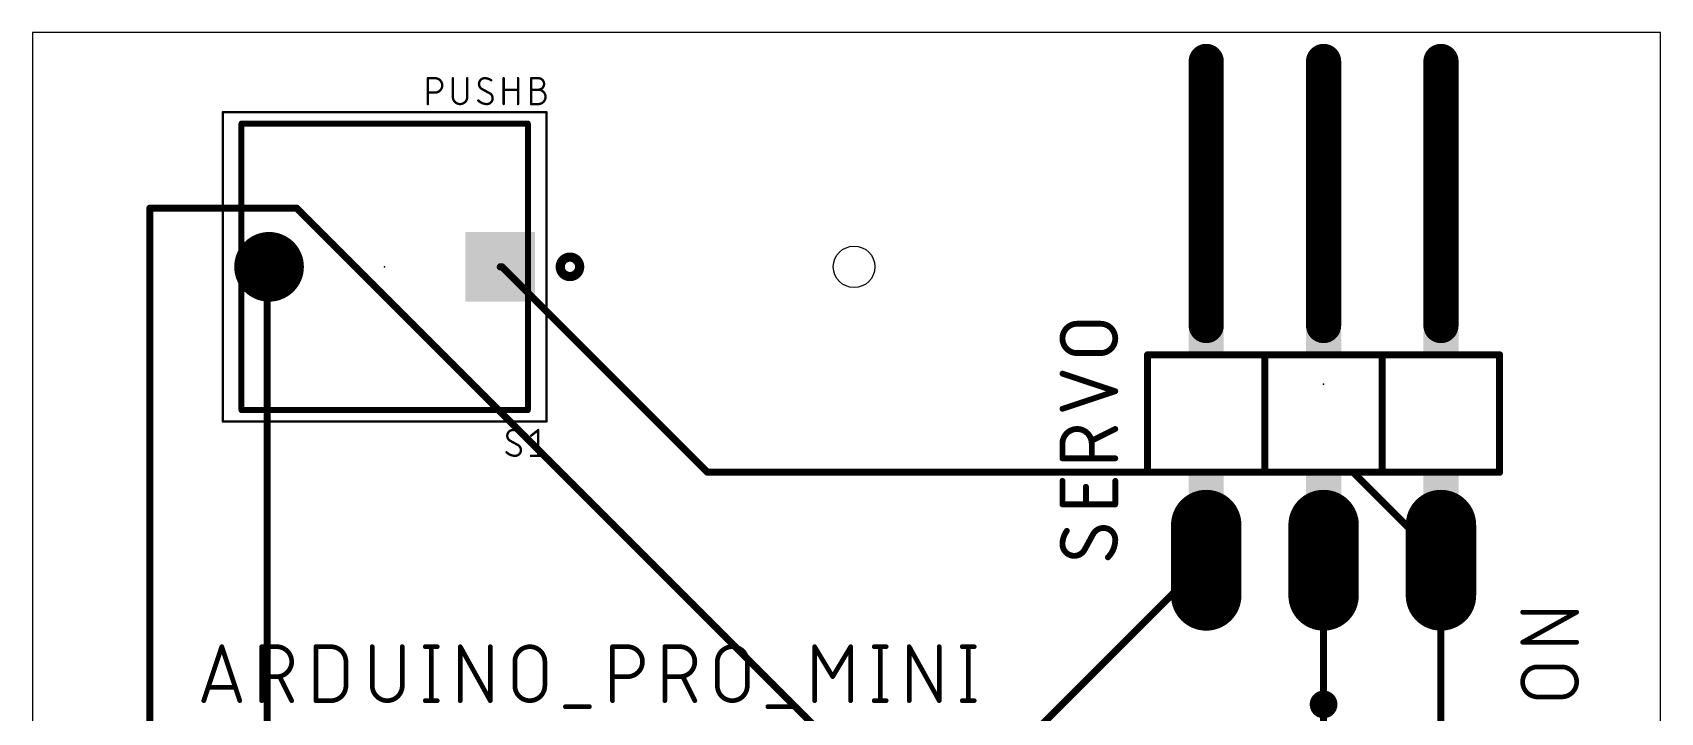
# Model space of a CAD drawing. Extents: x 2.5 to 37.8, y 12.7 to 76.2.
# Drawn here: x 2.54 to 37.77, y 61.48 to 76.19 of the extents above; entities that cross this region are included whole.
import ezdxf

# ---------------------------------------------------------------- set-up
doc = ezdxf.new("R2010")
doc.units = 0
for name, color, linetype in [('1', 12, 'CONTINUOUS'), ('17', 110, 'CONTINUOUS'), ('20', 31, 'CONTINUOUS'), ('21', 253, 'CONTINUOUS'), ('23', 53, 'CONTINUOUS'), ('25', 253, 'CONTINUOUS'), ('27', 253, 'CONTINUOUS'), ('39', 12, 'CONTINUOUS'), ('51', 253, 'CONTINUOUS')]:
    doc.layers.add(name, color=color, linetype=linetype)

# ---------------------------------------------------------------- blocks, each defined once
blk = doc.blocks.new('SQUAREP')
blk.add_solid([(-0.5, -0.5), (0.5, -0.5), (-0.5, 0.5), (0.5, 0.5)])
blk = doc.blocks.new('ROUNDP')
at = {"const_width": 0.5}
blk.add_lwpolyline([(0, -0.25, 1), (0, 0.25, 1), (0, -0.25)], format="xyb", dxfattribs=at)
blk = doc.blocks.new('RECT')
blk.add_solid([(-0.5, -0.5), (0.5, -0.5), (-0.5, 0.5), (0.5, 0.5)])
blk = doc.blocks.new('LONGP100')
at = {"const_width": 1}
blk.add_lwpolyline([(-0.5, 0), (0.5, 0)], dxfattribs=at)
at = {"const_width": 0.5}
for points in [[(-0.5, 0.25, 1), (-0.5, -0.25)], [(0.5, -0.25, 1), (0.5, 0.25)]]:
    blk.add_lwpolyline(points, format="xyb", dxfattribs=at)

msp = doc.modelspace()

# ---------------------------------------------------------------- linework, layer by layer
at = {"layer": '1', "const_width": 0.1524}
for points in [[(5.08, 72.39), (5.08, 33.02)], [(8.255, 72.39), (5.08, 72.39)], [(20.32, 60.325), (8.255, 72.39)], [(7.62, 49.53), (7.62, 71.12)], [(7.62, 71.12), (7.6581, 71.12)], [(12.7, 71.12), (12.6619, 71.12)], [(17.145, 66.675), (12.7, 71.12)], [(31.115, 66.675), (17.145, 66.675)], [(33.02, 64.77), (31.115, 66.675)], [(22.86, 59.69), (27.94, 64.77)], [(30.48, 59.055), (30.48, 64.77)], [(33.02, 64.77), (33.02, 57.785)]]:
    msp.add_lwpolyline(points, dxfattribs=at)
at = {"layer": '1', "const_width": 0.0762}
for points in [[(5.1181, 72.39, 1), (5.0419, 72.39)], [(5.08, 72.4281, 1), (5.08, 72.3519)], [(8.2819, 72.4169, 1), (8.2281, 72.3631)], [(8.255, 72.3519, 1), (8.255, 72.4281)], [(7.6581, 71.12, 1), (7.5819, 71.12)], [(7.62, 71.1581, 1), (7.62, 71.0819)], [(7.6581, 71.0819, 1), (7.6581, 71.1581)], [(12.6619, 71.1581, 1), (12.6619, 71.0819)], [(12.7269, 71.1469, 1), (12.6731, 71.0931)], [(12.7, 71.0819, 1), (12.7, 71.1581)], [(17.145, 66.7131, 1), (17.145, 66.6369)], [(17.1181, 66.6481, 1), (17.1719, 66.7019)], [(31.1419, 66.7019, 1), (31.0881, 66.6481)], [(31.115, 66.6369, 1), (31.115, 66.7131)], [(27.9669, 64.7431, 1), (27.9131, 64.7969)], [(30.5181, 64.77, 1), (30.4419, 64.77)], [(33.0581, 64.77, 1), (32.9819, 64.77)], [(32.9931, 64.7431, 1), (33.0469, 64.7969)]]:
    msp.add_lwpolyline(points, format="xyb", dxfattribs=at)
at = {"layer": '20'}
for p, q in [((37.77, 76.19), (2.54, 76.19)), ((2.54, 76.19), (2.54, 12.7)), ((37.77, 12.7), (37.77, 76.19))]:
    msp.add_line(p, q, dxfattribs=at)
msp.add_circle((20.32, 71.12), 0.45, dxfattribs=at)
at = {"layer": '21'}
for points, const_width in [([(27.94, 75.565), (27.94, 69.85)], 0.762), ([(30.48, 75.565), (30.48, 69.85)], 0.762), ([(33.02, 75.565), (33.02, 69.85)], 0.762), ([(7.06, 71.95), (7.06, 74.22)], 0.127), ([(7.06, 74.22), (13.26, 74.22)], 0.127), ([(13.26, 74.22), (13.26, 72.12)], 0.127), ([(7.06, 68.02), (7.06, 70.29)], 0.127), ([(13.26, 70.12), (13.26, 68.02)], 0.127), ([(29.21, 69.215), (26.67, 69.215)], 0.1524), ([(26.67, 69.215), (26.67, 66.675)], 0.1524), ([(29.21, 66.675), (29.21, 69.215)], 0.1524), ([(31.75, 69.215), (29.21, 69.215)], 0.1524), ([(31.75, 66.675), (31.75, 69.215)], 0.1524), ([(34.29, 69.215), (31.75, 69.215)], 0.1524), ([(34.29, 66.675), (34.29, 69.215)], 0.1524), ([(13.26, 68.02), (7.06, 68.02)], 0.127), ([(26.67, 66.675), (29.21, 66.675)], 0.1524), ([(29.21, 66.675), (31.75, 66.675)], 0.1524), ([(31.75, 66.675), (34.29, 66.675)], 0.1524)]:
    msp.add_lwpolyline(points, dxfattribs=dict(at, const_width=const_width))
for points, const_width in [([(28.1305, 75.565, 1), (27.7495, 75.565)], 0.381), ([(30.6705, 75.565, 1), (30.2895, 75.565)], 0.381), ([(33.2105, 75.565, 1), (32.8295, 75.565)], 0.381), ([(7.06, 74.2518, 1), (7.06, 74.1882)], 0.0635), ([(7.0918, 74.22, 1), (7.0283, 74.22)], 0.0635), ([(13.2918, 74.22, 1), (13.2282, 74.22)], 0.0635), ([(13.26, 74.1882, 1), (13.26, 74.2518)], 0.0635), ([(7.0283, 71.95, 1), (7.0918, 71.95)], 0.0635), ([(13.2282, 72.12, 1), (13.2918, 72.12)], 0.0635), ([(14.17, 70.91, 1), (14.17, 71.33, 1), (14.17, 70.91)], 0.2), ([(7.0918, 70.29, 1), (7.0283, 70.29)], 0.0635), ([(13.2918, 70.12, 1), (13.2282, 70.12)], 0.0635), ([(27.7495, 69.85, 1), (28.1305, 69.85)], 0.381), ([(30.2895, 69.85, 1), (30.6705, 69.85)], 0.381), ([(32.8295, 69.85, 1), (33.2105, 69.85)], 0.381), ([(26.67, 69.2531, 1), (26.67, 69.1769)], 0.0762), ([(26.7081, 69.215, 1), (26.6319, 69.215)], 0.0762), ([(29.2481, 69.215, 1), (29.1719, 69.215)], 0.0762), ([(29.21, 69.2531, 1), (29.21, 69.1769)], 0.0762), ([(29.21, 69.1769, 1), (29.21, 69.2531)], 0.0762), ([(31.7881, 69.215, 1), (31.7119, 69.215)], 0.0762), ([(31.75, 69.2531, 1), (31.75, 69.1769)], 0.0762), ([(31.75, 69.1769, 1), (31.75, 69.2531)], 0.0762), ([(34.3281, 69.215, 1), (34.2519, 69.215)], 0.0762), ([(34.29, 69.1769, 1), (34.29, 69.2531)], 0.0762), ([(7.06, 68.0518, 1), (7.06, 67.9883)], 0.0635), ([(7.0283, 68.02, 1), (7.0918, 68.02)], 0.0635), ([(13.2282, 68.02, 1), (13.2918, 68.02)], 0.0635), ([(13.26, 67.9883, 1), (13.26, 68.0518)], 0.0635), ([(26.67, 66.7131, 1), (26.67, 66.6369)], 0.0762), ([(26.6319, 66.675, 1), (26.7081, 66.675)], 0.0762), ([(29.21, 66.7131, 1), (29.21, 66.6369)], 0.0762), ([(29.1719, 66.675, 1), (29.2481, 66.675)], 0.0762), ([(29.21, 66.6369, 1), (29.21, 66.7131)], 0.0762), ([(31.75, 66.7131, 1), (31.75, 66.6369)], 0.0762), ([(31.7119, 66.675, 1), (31.7881, 66.675)], 0.0762), ([(31.75, 66.6369, 1), (31.75, 66.7131)], 0.0762), ([(34.2519, 66.675, 1), (34.3281, 66.675)], 0.0762), ([(34.29, 66.6369, 1), (34.29, 66.7131)], 0.0762), ([(30.48, 61.5, 1), (30.48, 61.8, 1), (30.48, 61.5)], 0.3)]:
    msp.add_lwpolyline(points, format="xyb", dxfattribs=dict(at, const_width=const_width))
at = {"layer": '23'}
for p in [(10.16, 71.12), (30.48, 68.58)]:
    msp.add_point(p, dxfattribs=at)
at = {"layer": '25'}
for points, const_width in [([(25.146, 69.8881, 1), (25.146, 69.2531)], 0.127), ([(25.146, 69.9198, 1), (25.146, 69.8563)], 0.0635), ([(25.146, 69.8563, 1), (25.146, 69.9198)], 0.0635), ([(25.654, 69.2531, 1), (25.654, 69.8881)], 0.127), ([(25.654, 69.9198, 1), (25.654, 69.8563)], 0.0635), ([(25.654, 69.8563, 1), (25.654, 69.9198)], 0.0635), ([(25.146, 69.2848, 1), (25.146, 69.2213)], 0.0635), ([(25.146, 69.2213, 1), (25.146, 69.2848)], 0.0635), ([(25.654, 69.2848, 1), (25.654, 69.2213)], 0.0635), ([(25.654, 69.2213, 1), (25.654, 69.2848)], 0.0635), ([(24.8385, 68.8387, 1), (24.8185, 68.7785)], 0.0635), ([(25.9815, 68.3975, 1), (25.9615, 68.4577)], 0.0635), ([(25.9615, 68.3975, 1), (25.9815, 68.4577)], 0.0635), ([(24.8185, 68.0767, 1), (24.8385, 68.0165)], 0.0635), ([(25.4635, 67.2929, 1), (24.8285, 67.2929)], 0.127), ([(25.9857, 67.582, 1), (25.9573, 67.6388)], 0.0635), ([(12.9378, 67.5891, 0.4142), (12.8135, 67.4648)], 0.0508), ([(12.8135, 67.4648, 0.2656), (12.8757, 67.3559)], 0.0508), ([(12.8262, 67.4648, 1), (12.8008, 67.4647)], 0.0254), ([(12.8008, 67.4648, 1), (12.8262, 67.4647)], 0.0254), ([(12.8817, 67.3671, 1), (12.8696, 67.3448)], 0.0254), ([(12.8692, 67.345, 1), (12.8821, 67.3668)], 0.0254), ([(13.0778, 67.5425, 0.1623), (12.9378, 67.5891)], 0.0508), ([(12.9378, 67.6018, 1), (12.9378, 67.5764)], 0.0254), ([(12.9378, 67.5764, 1), (12.9378, 67.6018)], 0.0254), ([(13.0702, 67.5323, 1), (13.0854, 67.5527)], 0.0254), ([(13.3212, 67.4747, 1), (13.337, 67.4548)], 0.0254), ([(13.4973, 67.5891, 1), (13.4719, 67.5891)], 0.0254), ([(13.4925, 67.5792, 1), (13.4766, 67.5991)], 0.0254), ([(24.8603, 67.2929, 1), (24.7968, 67.2929)], 0.0635), ([(24.7968, 67.2929, 1), (24.8603, 67.2929)], 0.0635), ([(25.4493, 67.3848, 1), (25.4777, 67.328)], 0.0635), ([(25.4952, 67.2929, 1), (25.4318, 67.2929)], 0.0635), ([(25.4318, 67.2929, 1), (25.4952, 67.2929)], 0.0635), ([(12.7979, 67.1071, 0.2), (12.9845, 67.0294)], 0.0508), ([(12.8069, 67.1161, 1), (12.7889, 67.0982)], 0.0254), ([(12.9845, 67.0294, 0.4142), (13.1089, 67.1538)], 0.0508), ([(12.9845, 67.0421, 1), (12.9845, 67.0167)], 0.0254), ([(12.9845, 67.0167, 1), (12.9845, 67.0421)], 0.0254), ([(13.0531, 67.2736, 1), (13.0402, 67.2517)], 0.0254), ([(13.1089, 67.1538, 0.2656), (13.0467, 67.2626)], 0.0508), ([(13.0406, 67.2515, 1), (13.0528, 67.2738)], 0.0254), ([(13.1216, 67.1538, 1), (13.0962, 67.1538)], 0.0254), ([(13.0962, 67.1538, 1), (13.1216, 67.1538)], 0.0254), ([(13.3291, 67.0421, 1), (13.3291, 67.0167)], 0.0254), ([(13.4719, 67.0294, 1), (13.4973, 67.0294)], 0.0254), ([(13.6401, 67.0167, 1), (13.6401, 67.0421)], 0.0254), ([(24.8285, 67.0071, 1), (24.8285, 66.9436)], 0.0635), ([(24.7968, 66.9754, 1), (24.8603, 66.9754)], 0.0635), ([(25.4318, 66.9754, 1), (25.4952, 66.9754)], 0.0635), ([(25.9715, 66.9436, 1), (25.9715, 67.0071)], 0.0635), ([(24.8603, 66.487, 1), (24.7968, 66.487)], 0.0635), ([(25.3682, 66.36, 1), (25.3048, 66.36)], 0.0635), ([(26.0033, 66.487, 1), (25.9398, 66.487)], 0.0635), ([(24.8285, 66.0108, 1), (24.8285, 65.9473)], 0.0635), ([(24.7968, 65.979, 1), (24.8603, 65.979)], 0.0635), ([(25.3048, 65.979, 1), (25.3682, 65.979)], 0.0635), ([(25.9398, 65.979, 1), (26.0033, 65.979)], 0.0635), ([(25.9715, 65.9473, 1), (25.9715, 66.0108)], 0.0635), ([(25.7175, 65.4685, 0.2656), (25.4953, 65.3415)], 0.127), ([(25.9715, 65.2145, 0.4142), (25.7175, 65.4685)], 0.127), ([(25.7175, 65.5003, 1), (25.7175, 65.4368)], 0.0635), ([(25.7175, 65.4368, 1), (25.7175, 65.5003)], 0.0635), ([(24.9238, 65.405, 0.1623), (24.8285, 65.1193)], 0.127), ([(24.8285, 65.1193, 0.4142), (25.0825, 64.8653)], 0.127), ([(24.8603, 65.1193, 1), (24.7968, 65.1193)], 0.0635), ([(24.9491, 65.3859, 1), (24.8984, 65.4241)], 0.0635), ([(25.4679, 65.3576, 1), (25.5226, 65.3254)], 0.0635), ([(25.5231, 65.3263, 1), (25.4674, 65.3567)], 0.0635), ([(25.8128, 64.8335, 0.2), (25.9715, 65.2145)], 0.127), ([(26.0033, 65.2145, 1), (25.9398, 65.2145)], 0.0635), ([(25.9398, 65.2145, 1), (26.0033, 65.2145)], 0.0635), ([(24.7968, 65.1192, 1), (24.8603, 65.1193)], 0.0635), ([(25.0825, 64.8653, 0.2656), (25.3048, 64.9922)], 0.127), ([(25.0825, 64.897, 1), (25.0825, 64.8335)], 0.0635), ([(25.0825, 64.8335, 1), (25.0825, 64.897)], 0.0635), ([(25.2769, 65.0075, 1), (25.3326, 64.977)], 0.0635), ([(25.3321, 64.9761, 1), (25.2774, 65.0084)], 0.0635), ([(25.7904, 64.856, 1), (25.8351, 64.811)], 0.0635), ([(34.787, 63.6704, 1), (34.787, 63.6196)], 0.0508), ([(35.9696, 63.6228, 1), (35.9449, 63.6672)], 0.0508), ([(35.9572, 63.6196, 1), (35.9572, 63.6704)], 0.0508), ([(34.787, 63.0203, 1), (34.787, 62.9695)], 0.0508), ([(34.7747, 63.0171, 1), (34.7993, 62.9727)], 0.0508), ([(35.9572, 62.9695, 1), (35.9572, 63.0203)], 0.0508), ([(35.1121, 62.4622, 1), (35.1121, 61.8121)], 0.1016), ([(35.1121, 62.4876, 1), (35.1121, 62.4368)], 0.0508), ([(35.1121, 62.4368, 1), (35.1121, 62.4876)], 0.0508), ([(35.6322, 61.8121, 1), (35.6322, 62.4622)], 0.1016), ([(35.6322, 62.4876, 1), (35.6322, 62.4368)], 0.0508), ([(35.6322, 62.4368, 1), (35.6322, 62.4876)], 0.0508), ([(35.1121, 61.8375, 1), (35.1121, 61.7867)], 0.0508), ([(35.1121, 61.7867, 1), (35.1121, 61.8375)], 0.0508), ([(35.6322, 61.8375, 1), (35.6322, 61.7867)], 0.0508), ([(35.6322, 61.7867, 1), (35.6322, 61.8375)], 0.0508)]:
    msp.add_lwpolyline(points, format="xyb", dxfattribs=dict(at, const_width=const_width))
for points, const_width in [([(25.146, 69.8881), (25.654, 69.8881)], 0.127), ([(25.654, 69.2531), (25.146, 69.2531)], 0.127), ([(25.9715, 68.4276), (24.8285, 68.8086)], 0.127), ([(24.8285, 68.0466), (25.9715, 68.4276)], 0.127), ([(25.9715, 67.6104), (25.4635, 67.3564)], 0.127), ([(13.0467, 67.2626), (12.8757, 67.3559)], 0.0508), ([(13.3291, 67.4648), (13.4846, 67.5891)], 0.0508), ([(13.4846, 67.5891), (13.4846, 67.0294)], 0.0508), ([(24.8285, 66.9754), (24.8285, 67.2929)], 0.127), ([(25.4635, 67.2929), (25.4635, 66.9754)], 0.127), ([(13.3291, 67.0294), (13.6401, 67.0294)], 0.0508), ([(25.9715, 66.9754), (24.8285, 66.9754)], 0.127), ([(24.8285, 65.979), (24.8285, 66.487)], 0.127), ([(25.3365, 65.979), (25.3365, 66.36)], 0.127), ([(25.9715, 66.487), (25.9715, 65.979)], 0.127), ([(25.9715, 65.979), (24.8285, 65.979)], 0.127), ([(25.4953, 65.3415), (25.3048, 64.9922)], 0.127), ([(34.787, 62.9949), (35.9572, 63.645)], 0.1016), ([(35.9572, 63.645), (34.787, 63.645)], 0.1016), ([(35.9572, 62.9949), (34.787, 62.9949)], 0.1016), ([(35.1121, 62.4622), (35.6322, 62.4622)], 0.1016), ([(35.6322, 61.8121), (35.1121, 61.8121)], 0.1016)]:
    msp.add_lwpolyline(points, dxfattribs=dict(at, const_width=const_width))
at = {"layer": '27'}
for points, const_width in [([(11.0948, 74.6425), (11.0948, 75.2025)], 0.0508), ([(11.0948, 75.2025), (11.2504, 75.2025)], 0.0508), ([(11.6362, 75.2025), (11.6362, 74.798)], 0.0508), ([(11.9473, 74.798), (11.9473, 75.2025)], 0.0508), ([(12.7356, 74.6425), (12.7356, 75.2025)], 0.0508), ([(13.0467, 75.2025), (13.0467, 74.6425)], 0.0508), ([(13.3302, 74.6425), (13.3302, 75.2025)], 0.0508), ([(13.3302, 75.2025), (13.4858, 75.2025)], 0.0508), ([(11.2504, 74.8914), (11.0948, 74.8914)], 0.0508), ([(12.4348, 74.8758), (12.2637, 74.9691)], 0.0508), ([(12.7356, 74.9536), (13.0467, 74.9536)], 0.0508), ([(13.3302, 74.9536), (13.4858, 74.9536)], 0.0508), ([(13.4858, 74.6425), (13.3302, 74.6425)], 0.0508), ([(6.2455, 61.7308), (6.635, 62.8992)], 0.1016), ([(6.635, 62.8992), (7.0245, 61.7308)], 0.1016), ([(7.4989, 61.7308), (7.4989, 62.8992)], 0.1016), ([(7.4989, 62.8992), (7.8235, 62.8992)], 0.1016), ([(8.6726, 61.7308), (8.6726, 62.8992)], 0.1016), ([(8.6726, 62.8992), (8.9972, 62.8992)], 0.1016), ([(9.8918, 62.8992), (9.8918, 62.0554)], 0.1016), ([(10.541, 62.0554), (10.541, 62.8992)], 0.1016), ([(11.0391, 62.8992), (11.2987, 62.8992)], 0.1016), ([(11.1689, 62.8992), (11.1689, 61.7308)], 0.1016), ([(11.7968, 61.7308), (11.7968, 62.8992)], 0.1016), ([(11.7968, 62.8992), (12.4459, 61.7308)], 0.1016), ([(12.4459, 61.7308), (12.4459, 62.8992)], 0.1016), ([(15.0904, 61.7308), (15.0904, 62.8992)], 0.1016), ([(15.0904, 62.8992), (15.4149, 62.8992)], 0.1016), ([(16.2238, 61.7308), (16.2238, 62.8992)], 0.1016), ([(16.2238, 62.8992), (16.5483, 62.8992)], 0.1016), ([(19.4662, 61.7308), (19.4662, 62.8992)], 0.1016), ([(19.4662, 62.8992), (19.8557, 62.2501)], 0.1016), ([(19.8557, 62.2501), (20.2451, 62.8992)], 0.1016), ([(20.2451, 62.8992), (20.2451, 61.7308)], 0.1016), ([(20.7546, 62.8992), (21.0142, 62.8992)], 0.1016), ([(20.8844, 62.8992), (20.8844, 61.7308)], 0.1016), ([(21.5123, 61.7308), (21.5123, 62.8992)], 0.1016), ([(21.5123, 62.8992), (22.1614, 61.7308)], 0.1016), ([(22.1614, 61.7308), (22.1614, 62.8992)], 0.1016), ([(22.6596, 62.8992), (22.9192, 62.8992)], 0.1016), ([(22.7894, 62.8992), (22.7894, 61.7308)], 0.1016), ([(9.3218, 62.5746), (9.3218, 62.0554)], 0.1016), ([(12.9779, 62.0554), (12.9779, 62.5746)], 0.1016), ([(13.627, 62.5746), (13.627, 62.0554)], 0.1016), ([(17.3594, 62.0554), (17.3594, 62.5746)], 0.1016), ([(18.0085, 62.5746), (18.0085, 62.0554)], 0.1016), ([(6.9271, 62.0229), (6.3429, 62.0229)], 0.1016), ([(7.8235, 62.2501), (7.4989, 62.2501)], 0.1016), ([(8.148, 61.7308), (7.8884, 62.2501)], 0.1016), ([(15.4149, 62.2501), (15.0904, 62.2501)], 0.1016), ([(16.5483, 62.2501), (16.2238, 62.2501)], 0.1016), ([(16.8729, 61.7308), (16.6133, 62.2501)], 0.1016), ([(8.9972, 61.7308), (8.6726, 61.7308)], 0.1016), ([(11.0391, 61.7308), (11.2987, 61.7308)], 0.1016), ([(20.7546, 61.7308), (21.0142, 61.7308)], 0.1016), ([(22.6596, 61.7308), (22.9192, 61.7308)], 0.1016), ([(14.0715, 61.601), (14.5908, 61.601)], 0.1016), ([(18.453, 61.601), (18.9723, 61.601)], 0.1016)]:
    msp.add_lwpolyline(points, dxfattribs=dict(at, const_width=const_width))
for points, const_width in [([(11.1075, 75.2025, 1), (11.0821, 75.2025)], 0.0254), ([(11.0948, 75.2152, 1), (11.0948, 75.1898)], 0.0254), ([(11.2504, 74.8914, 1), (11.2504, 75.2025)], 0.0508), ([(11.2504, 75.2152, 1), (11.2504, 75.1898)], 0.0254), ([(11.2504, 75.1898, 1), (11.2504, 75.2152)], 0.0254), ([(11.6489, 75.2025, 1), (11.6235, 75.2025)], 0.0254), ([(11.96, 75.2025, 1), (11.9346, 75.2025)], 0.0254), ([(12.3259, 75.2025, 0.4142), (12.2014, 75.078)], 0.0508), ([(12.2014, 75.078, 0.2656), (12.2637, 74.9691)], 0.0508), ([(12.2141, 75.078, 1), (12.1887, 75.078)], 0.0254), ([(12.1887, 75.078, 1), (12.2141, 75.078)], 0.0254), ([(12.4659, 75.1558, 0.1623), (12.3259, 75.2025)], 0.0508), ([(12.3259, 75.2152, 1), (12.3259, 75.1898)], 0.0254), ([(12.3259, 75.1898, 1), (12.3259, 75.2152)], 0.0254), ([(12.4582, 75.1456, 1), (12.4735, 75.166)], 0.0254), ([(12.7483, 75.2025, 1), (12.7229, 75.2025)], 0.0254), ([(13.0594, 75.2025, 1), (13.034, 75.2025)], 0.0254), ([(13.3429, 75.2025, 1), (13.3175, 75.2025)], 0.0254), ([(13.3302, 75.2152, 1), (13.3302, 75.1898)], 0.0254), ([(13.4858, 74.9536, 1), (13.4858, 75.2025)], 0.0508), ([(13.4858, 75.2152, 1), (13.4858, 75.1898)], 0.0254), ([(13.4858, 75.1898, 1), (13.4858, 75.2152)], 0.0254), ([(11.0948, 74.9041, 1), (11.0948, 74.8787)], 0.0254), ([(11.2504, 74.9041, 1), (11.2504, 74.8787)], 0.0254), ([(11.2504, 74.8787, 1), (11.2504, 74.9041)], 0.0254), ([(11.6362, 74.798, 1), (11.9473, 74.798)], 0.0508), ([(11.6489, 74.798, 1), (11.6235, 74.798)], 0.0254), ([(11.6235, 74.798, 1), (11.6489, 74.798)], 0.0254), ([(11.96, 74.798, 1), (11.9346, 74.798)], 0.0254), ([(11.9346, 74.798, 1), (11.96, 74.798)], 0.0254), ([(12.1859, 74.7203, 0.2), (12.3725, 74.6425)], 0.0508), ([(12.1949, 74.7292, 1), (12.1769, 74.7113)], 0.0254), ([(12.2697, 74.9803, 1), (12.2576, 74.958)], 0.0254), ([(12.2572, 74.9582, 1), (12.2701, 74.9801)], 0.0254), ([(12.3725, 74.6425, 0.4142), (12.497, 74.7669)], 0.0508), ([(12.4412, 74.8868, 1), (12.4283, 74.8649)], 0.0254), ([(12.497, 74.7669, 0.2656), (12.4348, 74.8758)], 0.0508), ([(12.4287, 74.8647, 1), (12.4408, 74.887)], 0.0254), ([(12.5097, 74.7669, 1), (12.4843, 74.7669)], 0.0254), ([(12.4843, 74.7669, 1), (12.5097, 74.7669)], 0.0254), ([(12.7356, 74.9663, 1), (12.7356, 74.9409)], 0.0254), ([(13.0467, 74.9409, 1), (13.0467, 74.9663)], 0.0254), ([(13.3302, 74.9663, 1), (13.3302, 74.9409)], 0.0254), ([(13.4858, 74.6425, 1), (13.4858, 74.9536)], 0.0508), ([(13.4858, 74.9663, 1), (13.4858, 74.9409)], 0.0254), ([(13.4858, 74.9663, 1), (13.4858, 74.9409)], 0.0254), ([(13.4858, 74.9409, 1), (13.4858, 74.9663)], 0.0254), ([(11.0821, 74.6425, 1), (11.1075, 74.6425)], 0.0254), ([(12.3725, 74.6552, 1), (12.3725, 74.6298)], 0.0254), ([(12.3725, 74.6298, 1), (12.3725, 74.6552)], 0.0254), ([(12.7229, 74.6425, 1), (12.7483, 74.6425)], 0.0254), ([(13.034, 74.6425, 1), (13.0594, 74.6425)], 0.0254), ([(13.3302, 74.6552, 1), (13.3302, 74.6298)], 0.0254), ([(13.3175, 74.6425, 1), (13.3429, 74.6425)], 0.0254), ([(13.4858, 74.6552, 1), (13.4858, 74.6298)], 0.0254), ([(13.4858, 74.6298, 1), (13.4858, 74.6552)], 0.0254), ([(6.6591, 62.9072, 1), (6.6109, 62.8912)], 0.0508), ([(6.6591, 62.8912, 1), (6.6109, 62.9072)], 0.0508), ([(7.5243, 62.8992, 1), (7.4735, 62.8992)], 0.0508), ([(7.4989, 62.9246, 1), (7.4989, 62.8738)], 0.0508), ([(7.8235, 62.2501, 1), (7.8235, 62.8992)], 0.1016), ([(7.8235, 62.9246, 1), (7.8235, 62.8738)], 0.0508), ([(7.8235, 62.8738, 1), (7.8235, 62.9246)], 0.0508), ([(8.698, 62.8992, 1), (8.6472, 62.8992)], 0.0508), ([(8.6726, 62.9246, 1), (8.6726, 62.8738)], 0.0508), ([(9.3218, 62.5746, 0.4142), (8.9972, 62.8992)], 0.1016), ([(8.9972, 62.9246, 1), (8.9972, 62.8738)], 0.0508), ([(8.9972, 62.8738, 1), (8.9972, 62.9246)], 0.0508), ([(9.9172, 62.8992, 1), (9.8664, 62.8992)], 0.0508), ([(10.5664, 62.8992, 1), (10.5156, 62.8992)], 0.0508), ([(11.0391, 62.9246, 1), (11.0391, 62.8738)], 0.0508), ([(11.1943, 62.8992, 1), (11.1435, 62.8992)], 0.0508), ([(11.2987, 62.8738, 1), (11.2987, 62.9246)], 0.0508), ([(11.8222, 62.8992, 1), (11.7714, 62.8992)], 0.0508), ([(11.819, 62.9115, 1), (11.7746, 62.8869)], 0.0508), ([(12.4713, 62.8992, 1), (12.4206, 62.8992)], 0.0508), ([(13.627, 62.5746, 1), (12.9779, 62.5746)], 0.1016), ([(15.1158, 62.8992, 1), (15.065, 62.8992)], 0.0508), ([(15.0904, 62.9246, 1), (15.0904, 62.8738)], 0.0508), ([(15.4149, 62.2501, 1), (15.4149, 62.8992)], 0.1016), ([(15.4149, 62.9246, 1), (15.4149, 62.8738)], 0.0508), ([(15.4149, 62.8738, 1), (15.4149, 62.9246)], 0.0508), ([(16.2492, 62.8992, 1), (16.1984, 62.8992)], 0.0508), ([(16.2238, 62.9246, 1), (16.2238, 62.8738)], 0.0508), ([(16.5483, 62.2501, 1), (16.5483, 62.8992)], 0.1016), ([(16.5483, 62.9246, 1), (16.5483, 62.8738)], 0.0508), ([(16.5483, 62.8738, 1), (16.5483, 62.9246)], 0.0508), ([(18.0085, 62.5746, 1), (17.3594, 62.5746)], 0.1016), ([(19.4916, 62.8992, 1), (19.4408, 62.8992)], 0.0508), ([(19.488, 62.9123, 1), (19.4444, 62.8861)], 0.0508), ([(20.2705, 62.8992, 1), (20.2197, 62.8992)], 0.0508), ([(20.2669, 62.8861, 1), (20.2234, 62.9123)], 0.0508), ([(20.7546, 62.9246, 1), (20.7546, 62.8738)], 0.0508), ([(20.9098, 62.8992, 1), (20.859, 62.8992)], 0.0508), ([(21.0142, 62.8738, 1), (21.0142, 62.9246)], 0.0508), ([(21.5377, 62.8992, 1), (21.4869, 62.8992)], 0.0508), ([(21.5345, 62.9115, 1), (21.4901, 62.8869)], 0.0508), ([(22.1868, 62.8992, 1), (22.136, 62.8992)], 0.0508), ([(22.6596, 62.9246, 1), (22.6596, 62.8738)], 0.0508), ([(22.8148, 62.8992, 1), (22.764, 62.8992)], 0.0508), ([(22.9192, 62.8738, 1), (22.9192, 62.9246)], 0.0508), ([(9.3472, 62.5746, 1), (9.2964, 62.5746)], 0.0508), ([(9.2964, 62.5746, 1), (9.3472, 62.5746)], 0.0508), ([(13.0033, 62.5746, 1), (12.9525, 62.5746)], 0.0508), ([(12.9525, 62.5746, 1), (13.0033, 62.5746)], 0.0508), ([(13.6524, 62.5746, 1), (13.6016, 62.5746)], 0.0508), ([(13.6016, 62.5746, 1), (13.6524, 62.5746)], 0.0508), ([(17.3848, 62.5746, 1), (17.334, 62.5746)], 0.0508), ([(17.334, 62.5746, 1), (17.3848, 62.5746)], 0.0508), ([(18.0339, 62.5746, 1), (17.9831, 62.5746)], 0.0508), ([(17.9831, 62.5746, 1), (18.0339, 62.5746)], 0.0508), ([(6.3429, 62.0483, 1), (6.3429, 61.9975)], 0.0508), ([(6.9271, 61.9975, 1), (6.9271, 62.0483)], 0.0508), ([(7.4989, 62.2755, 1), (7.4989, 62.2247)], 0.0508), ([(7.8235, 62.2755, 1), (7.8235, 62.2247)], 0.0508), ([(7.8235, 62.2247, 1), (7.8235, 62.2755)], 0.0508), ([(7.9111, 62.2614, 1), (7.8657, 62.2387)], 0.0508), ([(8.9972, 61.7308, 0.4142), (9.3218, 62.0554)], 0.1016), ([(9.3472, 62.0554, 1), (9.2964, 62.0554)], 0.0508), ([(9.2964, 62.0554, 1), (9.3472, 62.0554)], 0.0508), ([(9.8918, 62.0554, 1), (10.541, 62.0554)], 0.1016), ([(9.9172, 62.0554, 1), (9.8664, 62.0554)], 0.0508), ([(9.8664, 62.0554, 1), (9.9172, 62.0554)], 0.0508), ([(10.5663, 62.0554, 1), (10.5156, 62.0554)], 0.0508), ([(10.5156, 62.0554, 1), (10.5664, 62.0554)], 0.0508), ([(12.9779, 62.0554, 1), (13.627, 62.0554)], 0.1016), ([(13.0033, 62.0554, 1), (12.9525, 62.0554)], 0.0508), ([(12.9525, 62.0554, 1), (13.0033, 62.0554)], 0.0508), ([(13.6524, 62.0554, 1), (13.6016, 62.0554)], 0.0508), ([(13.6016, 62.0554, 1), (13.6524, 62.0554)], 0.0508), ([(15.0904, 62.2755, 1), (15.0904, 62.2247)], 0.0508), ([(15.4149, 62.2755, 1), (15.4149, 62.2247)], 0.0508), ([(15.4149, 62.2247, 1), (15.4149, 62.2755)], 0.0508), ([(16.2238, 62.2755, 1), (16.2238, 62.2247)], 0.0508), ([(16.5483, 62.2755, 1), (16.5483, 62.2247)], 0.0508), ([(16.5483, 62.2247, 1), (16.5483, 62.2755)], 0.0508), ([(16.636, 62.2614, 1), (16.5905, 62.2387)], 0.0508), ([(17.3594, 62.0554, 1), (18.0085, 62.0554)], 0.1016), ([(17.3848, 62.0554, 1), (17.334, 62.0554)], 0.0508), ([(17.334, 62.0554, 1), (17.3848, 62.0554)], 0.0508), ([(18.0339, 62.0554, 1), (17.9831, 62.0554)], 0.0508), ([(17.9831, 62.0554, 1), (18.0339, 62.0554)], 0.0508), ([(19.8339, 62.2632, 1), (19.8775, 62.237)], 0.0508), ([(19.8339, 62.237, 1), (19.8775, 62.2632)], 0.0508), ([(6.2214, 61.7388, 1), (6.2696, 61.7228)], 0.0508), ([(7.0004, 61.7228, 1), (7.0486, 61.7388)], 0.0508), ([(7.4735, 61.7308, 1), (7.5243, 61.7308)], 0.0508), ([(8.1253, 61.7194, 1), (8.1707, 61.7422)], 0.0508), ([(8.6726, 61.7562, 1), (8.6726, 61.7054)], 0.0508), ([(8.6472, 61.7308, 1), (8.698, 61.7308)], 0.0508), ([(8.9972, 61.7562, 1), (8.9972, 61.7054)], 0.0508), ([(8.9972, 61.7054, 1), (8.9972, 61.7562)], 0.0508), ([(11.0391, 61.7562, 1), (11.0391, 61.7054)], 0.0508), ([(11.1435, 61.7308, 1), (11.1943, 61.7308)], 0.0508), ([(11.2987, 61.7054, 1), (11.2987, 61.7562)], 0.0508), ([(11.7714, 61.7308, 1), (11.8222, 61.7308)], 0.0508), ([(12.4206, 61.7308, 1), (12.4713, 61.7308)], 0.0508), ([(12.4237, 61.7185, 1), (12.4682, 61.7431)], 0.0508), ([(15.065, 61.7308, 1), (15.1158, 61.7308)], 0.0508), ([(16.1984, 61.7308, 1), (16.2492, 61.7308)], 0.0508), ([(16.8502, 61.7194, 1), (16.8956, 61.7422)], 0.0508), ([(19.4408, 61.7308, 1), (19.4916, 61.7308)], 0.0508), ([(20.2197, 61.7308, 1), (20.2705, 61.7308)], 0.0508), ([(20.7546, 61.7562, 1), (20.7546, 61.7054)], 0.0508), ([(20.859, 61.7308, 1), (20.9098, 61.7308)], 0.0508), ([(21.0142, 61.7054, 1), (21.0142, 61.7562)], 0.0508), ([(21.4869, 61.7308, 1), (21.5377, 61.7308)], 0.0508), ([(22.136, 61.7308, 1), (22.1868, 61.7308)], 0.0508), ([(22.1392, 61.7185, 1), (22.1836, 61.7431)], 0.0508), ([(22.6596, 61.7562, 1), (22.6596, 61.7054)], 0.0508), ([(22.764, 61.7308, 1), (22.8148, 61.7308)], 0.0508), ([(22.9192, 61.7054, 1), (22.9192, 61.7562)], 0.0508), ([(14.0715, 61.6264, 1), (14.0715, 61.5756)], 0.0508), ([(14.5908, 61.5756, 1), (14.5908, 61.6264)], 0.0508), ([(18.453, 61.6264, 1), (18.453, 61.5756)], 0.0508), ([(18.9723, 61.5756, 1), (18.9723, 61.6264)], 0.0508)]:
    msp.add_lwpolyline(points, format="xyb", dxfattribs=dict(at, const_width=const_width))
at = {"layer": '39', "const_width": 0.05}
for points in [[(6.66, 67.77), (6.66, 74.47)], [(6.66, 74.47), (13.66, 74.47)], [(13.66, 74.47), (13.66, 67.77)], [(13.66, 67.77), (6.66, 67.77)]]:
    msp.add_lwpolyline(points, dxfattribs=at)
at = {"layer": '39', "const_width": 0.025}
for points in [[(6.6725, 74.47, 1), (6.6475, 74.47)], [(6.66, 74.4825, 1), (6.66, 74.4575)], [(13.6725, 74.47, 1), (13.6475, 74.47)], [(13.66, 74.4575, 1), (13.66, 74.4825)], [(6.66, 67.7825, 1), (6.66, 67.7575)], [(6.6475, 67.77, 1), (6.6725, 67.77)], [(13.6475, 67.77, 1), (13.6725, 67.77)], [(13.66, 67.7575, 1), (13.66, 67.7825)]]:
    msp.add_lwpolyline(points, format="xyb", dxfattribs=at)
at = {"layer": '51', "const_width": 0.0635}
for points in [[(7.06, 74.2518, 1), (7.06, 74.1882)], [(7.0918, 74.22, 1), (7.0283, 74.22)], [(13.2918, 74.22, 1), (13.2282, 74.22)], [(13.26, 74.1882, 1), (13.26, 74.2518)], [(7.06, 68.0518, 1), (7.06, 67.9883)], [(7.0283, 68.02, 1), (7.0918, 68.02)], [(13.2282, 68.02, 1), (13.2918, 68.02)], [(13.26, 67.9883, 1), (13.26, 68.0518)]]:
    msp.add_lwpolyline(points, format="xyb", dxfattribs=at)
at = {"layer": '51', "const_width": 0.127}
for points in [[(7.06, 68.02), (7.06, 74.22)], [(7.06, 74.22), (13.26, 74.22)], [(13.26, 74.22), (13.26, 68.02)], [(13.26, 68.02), (7.06, 68.02)]]:
    msp.add_lwpolyline(points, dxfattribs=at)

# ---------------------------------------------------------------- block references
at = {"layer": '17'}
for name, p, xscale, yscale, rotation in [('ROUNDP', (7.6581, 71.12), 1.508, 1.508, 180), ('ROUNDP', (7.6581, 71.12), 1.508, 1.508, 180), ('SQUAREP', (12.6619, 71.12), 1.508, 1.508, 180), ('SQUAREP', (12.6619, 71.12), 1.508, 1.508, 180), ('LONGP100', (27.94, 64.77), 1.524, 1.524, 90), ('LONGP100', (27.94, 64.77), 1.524, 1.524, 90), ('LONGP100', (30.48, 64.77), 1.524, 1.524, 90), ('LONGP100', (30.48, 64.77), 1.524, 1.524, 90), ('LONGP100', (33.02, 64.77), 1.524, 1.524, 90), ('LONGP100', (33.02, 64.77), 1.524, 1.524, 90)]:
    msp.add_blockref(name, p, dxfattribs=dict(at, xscale=xscale, yscale=yscale, rotation=rotation))
at = {"layer": '21', "xscale": 0.762}
for p, yscale in [((27.94, 69.469), 0.508), ((30.48, 69.469), 0.508), ((33.02, 69.469), 0.508), ((27.94, 66.167), 1.016), ((30.48, 66.167), 1.016), ((33.02, 66.167), 1.016)]:
    msp.add_blockref('RECT', p, dxfattribs=dict(at, yscale=yscale))

doc.saveas('drawing.dxf')
